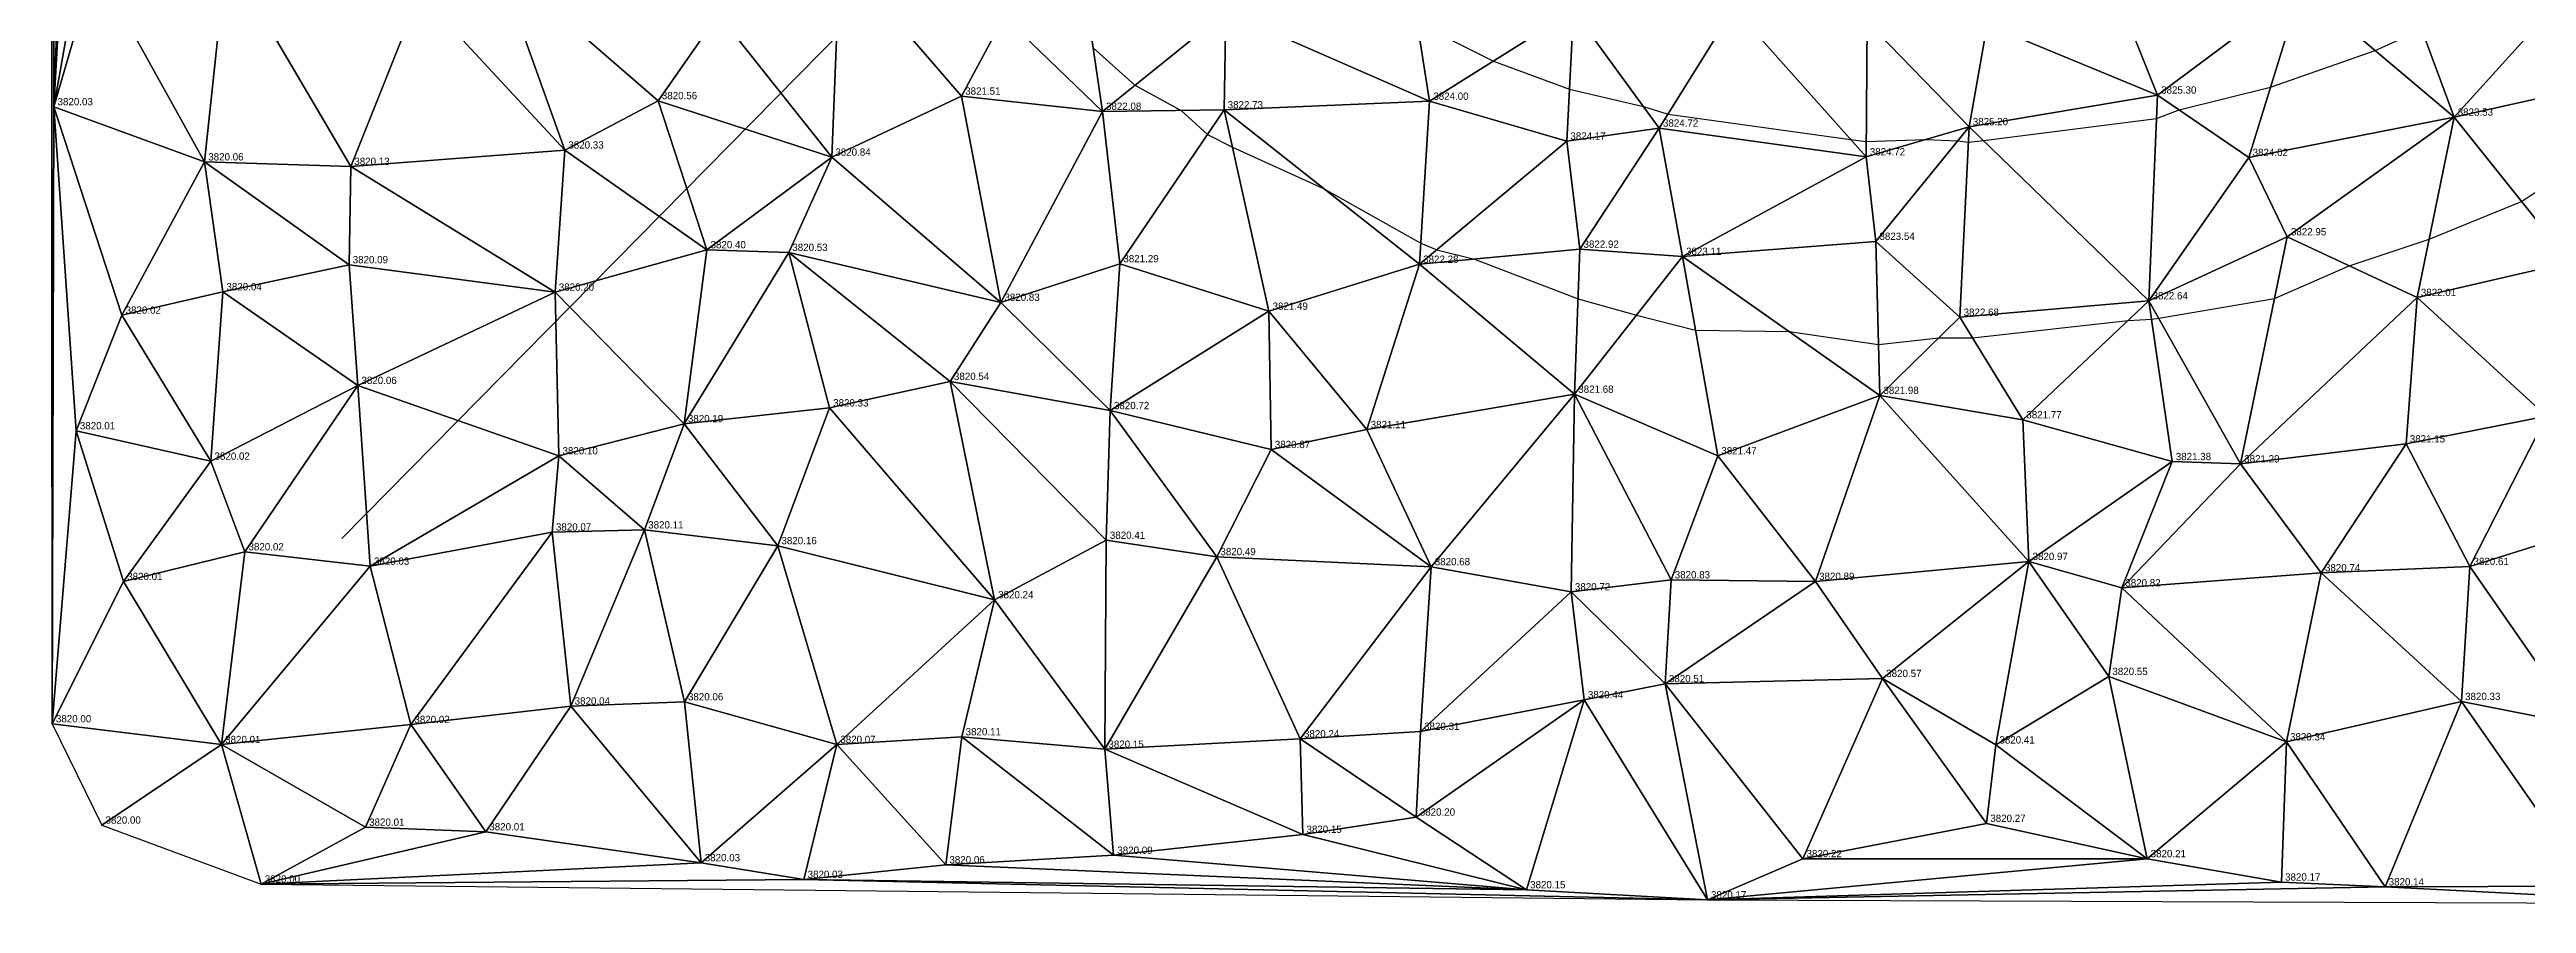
# Model space of a CAD drawing. Header units: metres. Extents: x 389994 to 390511, y 8247994 to 8248506.
# Drawn here: x 389994.3 to 390333.5, y 8247994 to 8248111 of the extents above; entities that cross this region are included whole.
import ezdxf

# ---------------------------------------------------------------- set-up
doc = ezdxf.new("R2010")
doc.units = ezdxf.units.M
for name, color, linetype in [('CURVAS_MAYORES', 30, 'Continuous'), ('CURVAS_MENORES', 33, 'Continuous'), ('EJE', 1, 'Continuous'), ('PUNTOS', 7, 'Continuous'), ('TIN', 8, 'Continuous')]:
    doc.layers.add(name, color=color, linetype=linetype)

msp = doc.modelspace()

# ---------------------------------------------------------------- linework, layer by layer
at = {"layer": 'CURVAS_MAYORES', "elevation": 3825}
msp.add_lwpolyline([(390181.64, 8248114.6), (390192.08, 8248109.42), (390202.46, 8248105.59), (390212.61, 8248103.18), (390215.97, 8248102.14), (390240.97, 8248098.67), (390243.11, 8248098.41), (390251.26, 8248098.69), (390255.62, 8248098.5), (390257.09, 8248098.32), (390259.16, 8248098.53), (390282.85, 8248101.55), (390285.94, 8248102.74), (390298.46, 8248105.85), (390312.78, 8248110.88), (390319.18, 8248113.72)], dxfattribs=at)
at = {"layer": 'CURVAS_MENORES', "elevation": 3822.5}
msp.add_lwpolyline([(390137.23, 8248111.25), (390142.97, 8248106.13), (390149.3, 8248102.66), (390152.88, 8248099.36), (390156.3, 8248097.63), (390168.77, 8248091.98), (390182.11, 8248084.46), (390184.3, 8248083.56), (390189.48, 8248082.29), (390203.64, 8248076.86), (390211.64, 8248074.62), (390219.71, 8248072.57), (390232.53, 8248072.38), (390244.78, 8248070.61), (390253.05, 8248071.51), (390257.67, 8248071.49), (390278.95, 8248073.87), (390282.17, 8248074.06), (390283.15, 8248074.2), (390299.03, 8248076.92), (390309.25, 8248081.38), (390320.19, 8248085.04), (390332.85, 8248090.17), (390341.32, 8248095.84)], dxfattribs=at)
at = {"layer": 'EJE'}
msp.add_lwpolyline([(390034.34, 8248044.04), (390250.02, 8248262.95), (390470.51, 8248445.06)], dxfattribs=at)
at = {"layer": 'PUNTOS'}
for p in [(389994.93, 8248103.16, 3820.03), (390077.68, 8248103.99, 3820.56), (390119.22, 8248104.61, 3821.51), (390155.16, 8248102.73, 3822.73), (390183.32, 8248103.91, 3824), (390282.98, 8248104.76, 3825.3), (390138.5, 8248102.53, 3822.08), (390214.77, 8248100.23, 3824.72), (390257.19, 8248100.43, 3825.2), (390323.59, 8248101.73, 3823.53), (390064.88, 8248097.23, 3820.33), (390101.44, 8248096.25, 3820.84), (390202.09, 8248098.45, 3824.17), (390243.09, 8248096.29, 3824.72), (390295.51, 8248096.21, 3824.02), (390015.57, 8248095.6, 3820.06), (390035.57, 8248094.98, 3820.13), (390084.35, 8248083.57, 3820.4), (390095.55, 8248083.2, 3820.53), (390203.89, 8248083.64, 3822.92), (390217.93, 8248082.66, 3823.11), (390244.41, 8248084.72, 3823.54), (390300.76, 8248085.34, 3822.95), (390035.35, 8248081.52, 3820.09), (390140.88, 8248081.66, 3821.29), (390181.93, 8248081.58, 3822.28), (390018.06, 8248077.82, 3820.04), (390063.57, 8248077.76, 3820.2), (390124.59, 8248076.37, 3820.83), (390281.81, 8248076.58, 3822.64), (390318.55, 8248077.03, 3822.01), (390004.25, 8248074.61, 3820.02), (390161.31, 8248075.15, 3821.49), (390255.94, 8248074.32, 3822.68), (390117.68, 8248065.54, 3820.54), (390036.55, 8248064.99, 3820.06), (390203.17, 8248063.78, 3821.68), (390244.96, 8248063.62, 3821.98), (389997.99, 8248058.78, 3820.01), (390081.25, 8248059.75, 3820.19), (390101.14, 8248061.91, 3820.33), (390139.59, 8248061.54, 3820.72), (390174.74, 8248058.94, 3821.11), (390264.53, 8248060.28, 3821.77), (390064.08, 8248055.35, 3820.1), (390161.62, 8248056.21, 3820.87), (390222.76, 8248055.36, 3821.47), (390317.03, 8248056.98, 3821.15), (390016.43, 8248054.61, 3820.02), (390284.99, 8248054.56, 3821.38), (390294.36, 8248054.24, 3821.29), (390075.81, 8248045.2, 3820.11), (390021.08, 8248042.2, 3820.02), (390063.18, 8248044.91, 3820.07), (390094.06, 8248043.04, 3820.16), (390139.03, 8248043.78, 3820.41), (390038.26, 8248040.23, 3820.03), (390154.17, 8248041.54, 3820.49), (390183.52, 8248040.16, 3820.68), (390216.38, 8248038.36, 3820.83), (390265.38, 8248040.88, 3820.97), (390305.42, 8248039.33, 3820.74), (390325.76, 8248040.19, 3820.61), (390004.47, 8248038.13, 3820.01), (390123.73, 8248035.64, 3820.24), (390202.71, 8248036.72, 3820.72), (390236.15, 8248038.15, 3820.89), (390278.08, 8248037.26, 3820.82), (390245.34, 8248024.85, 3820.57), (390276.31, 8248025.13, 3820.55), (390081.26, 8248021.66, 3820.06), (390204.49, 8248021.95, 3820.44), (390215.58, 8248024.14, 3820.51), (390324.61, 8248021.7, 3820.33), (389994.71, 8248018.65, 3820), (390043.8, 8248018.55, 3820.02), (390065.74, 8248021.08, 3820.04), (390017.88, 8248015.8, 3820.01), (390102.12, 8248015.81, 3820.07), (390119.28, 8248016.87, 3820.11), (390138.83, 8248015.16, 3820.15), (390165.61, 8248016.58, 3820.24), (390182.06, 8248017.61, 3820.31), (390260.84, 8248015.75, 3820.41), (390300.63, 8248016.17, 3820.34), (390001.5, 8248004.77, 3820), (390037.6, 8248004.48, 3820.01), (390181.47, 8248005.87, 3820.2), (390259.59, 8248005.01, 3820.27), (390054.06, 8248003.85, 3820.01), (390165.95, 8248003.51, 3820.15), (390083.56, 8247999.62, 3820.03), (390117.06, 8247999.34, 3820.06), (390140.05, 8248000.64, 3820.09), (390234.43, 8248000.18, 3820.22), (390281.55, 8248000.17, 3820.21), (390023.31, 8247996.7, 3820), (390097.64, 8247997.34, 3820.03), (390196.58, 8247995.92, 3820.15), (390221.35, 8247994.53, 3820.17), (390299.96, 8247996.97, 3820.17), (390314.14, 8247996.31, 3820.14)]:
    msp.add_point(p, dxfattribs=at)
at = {"layer": 'TIN'}
for points in [[(389994.71, 8248018.65, 3820), (389994.53, 8248277.99, 3820.17), (389994.34, 8248336.63, 3820.1)], [(389994.8, 8248261.14, 3820.18), (389994.53, 8248277.99, 3820.17), (389994.93, 8248103.16, 3820.03)], [(389994.93, 8248103.16, 3820.03), (389994.53, 8248277.99, 3820.17), (389994.71, 8248018.65, 3820)], [(389998.52, 8248201.65, 3820.18), (389994.8, 8248261.14, 3820.18), (389994.93, 8248103.16, 3820.03)], [(389999.37, 8248182.55, 3820.16), (389998.52, 8248201.65, 3820.18), (389994.93, 8248103.16, 3820.03)], [(389999.37, 8248182.55, 3820.16), (389994.93, 8248103.16, 3820.03), (390001.54, 8248140.43, 3820.09)], [(389994.93, 8248103.16, 3820.03), (390000.58, 8248122.66, 3820.07), (390001.54, 8248140.43, 3820.09)], [(390000.58, 8248122.66, 3820.07), (390015.57, 8248095.6, 3820.06), (390018.58, 8248123.97, 3820.13)], [(390015.57, 8248095.6, 3820.06), (390035.57, 8248094.98, 3820.13), (390018.58, 8248123.97, 3820.13)], [(390018.58, 8248123.97, 3820.13), (390035.57, 8248094.98, 3820.13), (390045.03, 8248118.65, 3820.29)], [(390064.88, 8248097.23, 3820.33), (390055.65, 8248123.12, 3820.45), (390045.03, 8248118.65, 3820.29)], [(390085.92, 8248115.78, 3820.9), (390055.65, 8248123.12, 3820.45), (390077.68, 8248103.99, 3820.56)], [(390055.65, 8248123.12, 3820.45), (390064.88, 8248097.23, 3820.33), (390077.68, 8248103.99, 3820.56)], [(390102.55, 8248123.9, 3821.58), (390085.92, 8248115.78, 3820.9), (390101.44, 8248096.25, 3820.84)], [(390119.22, 8248104.61, 3821.51), (390102.55, 8248123.9, 3821.58), (390101.44, 8248096.25, 3820.84)], [(390119.22, 8248104.61, 3821.51), (390125.05, 8248115.48, 3822.15), (390102.55, 8248123.9, 3821.58)], [(390125.05, 8248115.48, 3822.15), (390138.5, 8248102.53, 3822.08), (390135.1, 8248125.85, 3823.21)], [(390135.1, 8248125.85, 3823.21), (390138.5, 8248102.53, 3822.08), (390155.4, 8248116.12, 3823.68)], [(390323.59, 8248101.73, 3823.53), (390314.68, 8248125.94, 3826.5), (390302.64, 8248119.46, 3826.38)], [(390323.59, 8248101.73, 3823.53), (390344.66, 8248125, 3824.39), (390314.68, 8248125.94, 3826.5)], [(390344.66, 8248125, 3824.39), (390323.59, 8248101.73, 3823.53), (390342.65, 8248105.96, 3823.03)], [(390015.57, 8248095.6, 3820.06), (390000.58, 8248122.66, 3820.07), (389994.93, 8248103.16, 3820.03)], [(390035.57, 8248094.98, 3820.13), (390064.88, 8248097.23, 3820.33), (390045.03, 8248118.65, 3820.29)], [(390183.32, 8248103.91, 3824), (390180.9, 8248119.36, 3825.45), (390155.4, 8248116.12, 3823.68)], [(390183.32, 8248103.91, 3824), (390203, 8248116.29, 3826.25), (390180.9, 8248119.36, 3825.45)], [(390203, 8248116.29, 3826.25), (390183.32, 8248103.91, 3824), (390202.09, 8248098.45, 3824.17)], [(390203, 8248116.29, 3826.25), (390202.09, 8248098.45, 3824.17), (390214.77, 8248100.23, 3824.72)], [(390224.97, 8248116.61, 3827.11), (390203, 8248116.29, 3826.25), (390214.77, 8248100.23, 3824.72)], [(390243.09, 8248096.29, 3824.72), (390224.97, 8248116.61, 3827.11), (390214.77, 8248100.23, 3824.72)], [(390243.23, 8248114.81, 3827.17), (390224.97, 8248116.61, 3827.11), (390243.09, 8248096.29, 3824.72)], [(390259.68, 8248114.39, 3827.08), (390282.98, 8248104.76, 3825.3), (390277.77, 8248117.75, 3827.2)], [(390277.77, 8248117.75, 3827.2), (390282.98, 8248104.76, 3825.3), (390302.64, 8248119.46, 3826.38)], [(390282.98, 8248104.76, 3825.3), (390295.51, 8248096.21, 3824.02), (390302.64, 8248119.46, 3826.38)], [(390295.51, 8248096.21, 3824.02), (390323.59, 8248101.73, 3823.53), (390302.64, 8248119.46, 3826.38)], [(390085.92, 8248115.78, 3820.9), (390077.68, 8248103.99, 3820.56), (390101.44, 8248096.25, 3820.84)], [(390125.05, 8248115.48, 3822.15), (390119.22, 8248104.61, 3821.51), (390138.5, 8248102.53, 3822.08)], [(390138.5, 8248102.53, 3822.08), (390155.16, 8248102.73, 3822.73), (390155.4, 8248116.12, 3823.68)], [(390155.16, 8248102.73, 3822.73), (390183.32, 8248103.91, 3824), (390155.4, 8248116.12, 3823.68)], [(390243.23, 8248114.81, 3827.17), (390243.09, 8248096.29, 3824.72), (390257.19, 8248100.43, 3825.2)], [(390259.68, 8248114.39, 3827.08), (390243.23, 8248114.81, 3827.17), (390257.19, 8248100.43, 3825.2)], [(390282.98, 8248104.76, 3825.3), (390259.68, 8248114.39, 3827.08), (390257.19, 8248100.43, 3825.2)], [(389997.99, 8248058.78, 3820.01), (389994.93, 8248103.16, 3820.03), (389994.71, 8248018.65, 3820)], [(389997.99, 8248058.78, 3820.01), (390004.25, 8248074.61, 3820.02), (389994.93, 8248103.16, 3820.03)], [(390004.25, 8248074.61, 3820.02), (390015.57, 8248095.6, 3820.06), (389994.93, 8248103.16, 3820.03)], [(390064.88, 8248097.23, 3820.33), (390084.35, 8248083.57, 3820.4), (390077.68, 8248103.99, 3820.56)], [(390077.68, 8248103.99, 3820.56), (390084.35, 8248083.57, 3820.4), (390101.44, 8248096.25, 3820.84)], [(390124.59, 8248076.37, 3820.83), (390119.22, 8248104.61, 3821.51), (390101.44, 8248096.25, 3820.84)], [(390138.5, 8248102.53, 3822.08), (390119.22, 8248104.61, 3821.51), (390124.59, 8248076.37, 3820.83)], [(390138.5, 8248102.53, 3822.08), (390140.88, 8248081.66, 3821.29), (390155.16, 8248102.73, 3822.73)], [(390140.88, 8248081.66, 3821.29), (390161.31, 8248075.15, 3821.49), (390155.16, 8248102.73, 3822.73)], [(390181.93, 8248081.58, 3822.28), (390183.32, 8248103.91, 3824), (390155.16, 8248102.73, 3822.73)], [(390161.31, 8248075.15, 3821.49), (390181.93, 8248081.58, 3822.28), (390155.16, 8248102.73, 3822.73)], [(390183.32, 8248103.91, 3824), (390181.93, 8248081.58, 3822.28), (390202.09, 8248098.45, 3824.17)], [(390282.98, 8248104.76, 3825.3), (390257.19, 8248100.43, 3825.2), (390281.81, 8248076.58, 3822.64)], [(390295.51, 8248096.21, 3824.02), (390282.98, 8248104.76, 3825.3), (390281.81, 8248076.58, 3822.64)], [(390323.59, 8248101.73, 3823.53), (390339.48, 8248081.89, 3821.76), (390342.65, 8248105.96, 3823.03)], [(390138.5, 8248102.53, 3822.08), (390124.59, 8248076.37, 3820.83), (390140.88, 8248081.66, 3821.29)], [(390202.09, 8248098.45, 3824.17), (390203.89, 8248083.64, 3822.92), (390214.77, 8248100.23, 3824.72)], [(390203.89, 8248083.64, 3822.92), (390217.93, 8248082.66, 3823.11), (390214.77, 8248100.23, 3824.72)], [(390217.93, 8248082.66, 3823.11), (390243.09, 8248096.29, 3824.72), (390214.77, 8248100.23, 3824.72)], [(390257.19, 8248100.43, 3825.2), (390243.09, 8248096.29, 3824.72), (390244.41, 8248084.72, 3823.54)], [(390257.19, 8248100.43, 3825.2), (390244.41, 8248084.72, 3823.54), (390255.94, 8248074.32, 3822.68)], [(390281.81, 8248076.58, 3822.64), (390257.19, 8248100.43, 3825.2), (390255.94, 8248074.32, 3822.68)], [(390323.59, 8248101.73, 3823.53), (390295.51, 8248096.21, 3824.02), (390300.76, 8248085.34, 3822.95)], [(390318.55, 8248077.03, 3822.01), (390323.59, 8248101.73, 3823.53), (390300.76, 8248085.34, 3822.95)], [(390323.59, 8248101.73, 3823.53), (390318.55, 8248077.03, 3822.01), (390339.48, 8248081.89, 3821.76)], [(390064.88, 8248097.23, 3820.33), (390035.57, 8248094.98, 3820.13), (390063.57, 8248077.76, 3820.2)], [(390084.35, 8248083.57, 3820.4), (390064.88, 8248097.23, 3820.33), (390063.57, 8248077.76, 3820.2)], [(390084.35, 8248083.57, 3820.4), (390095.55, 8248083.2, 3820.53), (390101.44, 8248096.25, 3820.84)], [(390095.55, 8248083.2, 3820.53), (390124.59, 8248076.37, 3820.83), (390101.44, 8248096.25, 3820.84)], [(390181.93, 8248081.58, 3822.28), (390203.89, 8248083.64, 3822.92), (390202.09, 8248098.45, 3824.17)], [(390243.09, 8248096.29, 3824.72), (390217.93, 8248082.66, 3823.11), (390244.41, 8248084.72, 3823.54)], [(390295.51, 8248096.21, 3824.02), (390281.81, 8248076.58, 3822.64), (390300.76, 8248085.34, 3822.95)], [(390015.57, 8248095.6, 3820.06), (390004.25, 8248074.61, 3820.02), (390018.06, 8248077.82, 3820.04)], [(390035.57, 8248094.98, 3820.13), (390015.57, 8248095.6, 3820.06), (390035.35, 8248081.52, 3820.09)], [(390015.57, 8248095.6, 3820.06), (390018.06, 8248077.82, 3820.04), (390035.35, 8248081.52, 3820.09)], [(390035.57, 8248094.98, 3820.13), (390035.35, 8248081.52, 3820.09), (390063.57, 8248077.76, 3820.2)], [(390084.35, 8248083.57, 3820.4), (390063.57, 8248077.76, 3820.2), (390081.25, 8248059.75, 3820.19)], [(390095.55, 8248083.2, 3820.53), (390084.35, 8248083.57, 3820.4), (390081.25, 8248059.75, 3820.19)], [(390101.14, 8248061.91, 3820.33), (390095.55, 8248083.2, 3820.53), (390081.25, 8248059.75, 3820.19)], [(390117.68, 8248065.54, 3820.54), (390095.55, 8248083.2, 3820.53), (390101.14, 8248061.91, 3820.33)], [(390117.68, 8248065.54, 3820.54), (390124.59, 8248076.37, 3820.83), (390095.55, 8248083.2, 3820.53)], [(390203.89, 8248083.64, 3822.92), (390181.93, 8248081.58, 3822.28), (390203.17, 8248063.78, 3821.68)], [(390217.93, 8248082.66, 3823.11), (390203.89, 8248083.64, 3822.92), (390203.17, 8248063.78, 3821.68)], [(390222.76, 8248055.36, 3821.47), (390217.93, 8248082.66, 3823.11), (390203.17, 8248063.78, 3821.68)], [(390217.93, 8248082.66, 3823.11), (390244.96, 8248063.62, 3821.98), (390244.41, 8248084.72, 3823.54)], [(390217.93, 8248082.66, 3823.11), (390222.76, 8248055.36, 3821.47), (390244.96, 8248063.62, 3821.98)], [(390244.41, 8248084.72, 3823.54), (390244.96, 8248063.62, 3821.98), (390255.94, 8248074.32, 3822.68)], [(390281.81, 8248076.58, 3822.64), (390294.36, 8248054.24, 3821.29), (390300.76, 8248085.34, 3822.95)], [(390294.36, 8248054.24, 3821.29), (390318.55, 8248077.03, 3822.01), (390300.76, 8248085.34, 3822.95)], [(390018.06, 8248077.82, 3820.04), (390036.55, 8248064.99, 3820.06), (390035.35, 8248081.52, 3820.09)], [(390035.35, 8248081.52, 3820.09), (390036.55, 8248064.99, 3820.06), (390063.57, 8248077.76, 3820.2)], [(390140.88, 8248081.66, 3821.29), (390124.59, 8248076.37, 3820.83), (390139.59, 8248061.54, 3820.72)], [(390161.31, 8248075.15, 3821.49), (390140.88, 8248081.66, 3821.29), (390139.59, 8248061.54, 3820.72)], [(390161.31, 8248075.15, 3821.49), (390174.74, 8248058.94, 3821.11), (390181.93, 8248081.58, 3822.28)], [(390181.93, 8248081.58, 3822.28), (390174.74, 8248058.94, 3821.11), (390203.17, 8248063.78, 3821.68)], [(390318.55, 8248077.03, 3822.01), (390336.25, 8248060.8, 3821.02), (390339.48, 8248081.89, 3821.76)], [(390018.06, 8248077.82, 3820.04), (390004.25, 8248074.61, 3820.02), (390016.43, 8248054.61, 3820.02)], [(390036.55, 8248064.99, 3820.06), (390018.06, 8248077.82, 3820.04), (390016.43, 8248054.61, 3820.02)], [(390063.57, 8248077.76, 3820.2), (390036.55, 8248064.99, 3820.06), (390064.08, 8248055.35, 3820.1)], [(390081.25, 8248059.75, 3820.19), (390063.57, 8248077.76, 3820.2), (390064.08, 8248055.35, 3820.1)], [(390124.59, 8248076.37, 3820.83), (390117.68, 8248065.54, 3820.54), (390139.59, 8248061.54, 3820.72)], [(390264.53, 8248060.28, 3821.77), (390281.81, 8248076.58, 3822.64), (390255.94, 8248074.32, 3822.68)], [(390281.81, 8248076.58, 3822.64), (390264.53, 8248060.28, 3821.77), (390284.99, 8248054.56, 3821.38)], [(390294.36, 8248054.24, 3821.29), (390281.81, 8248076.58, 3822.64), (390284.99, 8248054.56, 3821.38)], [(390317.03, 8248056.98, 3821.15), (390318.55, 8248077.03, 3822.01), (390294.36, 8248054.24, 3821.29)], [(390336.25, 8248060.8, 3821.02), (390318.55, 8248077.03, 3822.01), (390317.03, 8248056.98, 3821.15)], [(390004.25, 8248074.61, 3820.02), (389997.99, 8248058.78, 3820.01), (390016.43, 8248054.61, 3820.02)], [(390161.62, 8248056.21, 3820.87), (390161.31, 8248075.15, 3821.49), (390139.59, 8248061.54, 3820.72)], [(390161.31, 8248075.15, 3821.49), (390161.62, 8248056.21, 3820.87), (390174.74, 8248058.94, 3821.11)], [(390244.96, 8248063.62, 3821.98), (390264.53, 8248060.28, 3821.77), (390255.94, 8248074.32, 3822.68)], [(390123.73, 8248035.64, 3820.24), (390117.68, 8248065.54, 3820.54), (390101.14, 8248061.91, 3820.33)], [(390117.68, 8248065.54, 3820.54), (390139.03, 8248043.78, 3820.41), (390139.59, 8248061.54, 3820.72)], [(390139.03, 8248043.78, 3820.41), (390117.68, 8248065.54, 3820.54), (390123.73, 8248035.64, 3820.24)], [(390021.08, 8248042.2, 3820.02), (390036.55, 8248064.99, 3820.06), (390016.43, 8248054.61, 3820.02)], [(390036.55, 8248064.99, 3820.06), (390021.08, 8248042.2, 3820.02), (390038.26, 8248040.23, 3820.03)], [(390036.55, 8248064.99, 3820.06), (390038.26, 8248040.23, 3820.03), (390064.08, 8248055.35, 3820.1)], [(390203.17, 8248063.78, 3821.68), (390174.74, 8248058.94, 3821.11), (390183.52, 8248040.16, 3820.68)], [(390202.71, 8248036.72, 3820.72), (390203.17, 8248063.78, 3821.68), (390183.52, 8248040.16, 3820.68)], [(390202.71, 8248036.72, 3820.72), (390216.38, 8248038.36, 3820.83), (390203.17, 8248063.78, 3821.68)], [(390216.38, 8248038.36, 3820.83), (390222.76, 8248055.36, 3821.47), (390203.17, 8248063.78, 3821.68)], [(390244.96, 8248063.62, 3821.98), (390222.76, 8248055.36, 3821.47), (390236.15, 8248038.15, 3820.89)], [(390265.38, 8248040.88, 3820.97), (390244.96, 8248063.62, 3821.98), (390236.15, 8248038.15, 3820.89)], [(390264.53, 8248060.28, 3821.77), (390244.96, 8248063.62, 3821.98), (390265.38, 8248040.88, 3820.97)], [(390004.47, 8248038.13, 3820.01), (389997.99, 8248058.78, 3820.01), (389994.71, 8248018.65, 3820)], [(389997.99, 8248058.78, 3820.01), (390004.47, 8248038.13, 3820.01), (390016.43, 8248054.61, 3820.02)], [(390075.81, 8248045.2, 3820.11), (390081.25, 8248059.75, 3820.19), (390064.08, 8248055.35, 3820.1)], [(390081.25, 8248059.75, 3820.19), (390075.81, 8248045.2, 3820.11), (390094.06, 8248043.04, 3820.16)], [(390101.14, 8248061.91, 3820.33), (390081.25, 8248059.75, 3820.19), (390094.06, 8248043.04, 3820.16)], [(390123.73, 8248035.64, 3820.24), (390101.14, 8248061.91, 3820.33), (390094.06, 8248043.04, 3820.16)], [(390139.03, 8248043.78, 3820.41), (390154.17, 8248041.54, 3820.49), (390139.59, 8248061.54, 3820.72)], [(390154.17, 8248041.54, 3820.49), (390161.62, 8248056.21, 3820.87), (390139.59, 8248061.54, 3820.72)], [(390174.74, 8248058.94, 3821.11), (390161.62, 8248056.21, 3820.87), (390183.52, 8248040.16, 3820.68)], [(390284.99, 8248054.56, 3821.38), (390264.53, 8248060.28, 3821.77), (390265.38, 8248040.88, 3820.97)], [(390336.25, 8248060.8, 3821.02), (390317.03, 8248056.98, 3821.15), (390325.76, 8248040.19, 3820.61)], [(390340.25, 8248044.76, 3820.59), (390336.25, 8248060.8, 3821.02), (390325.76, 8248040.19, 3820.61)], [(390038.26, 8248040.23, 3820.03), (390063.18, 8248044.91, 3820.07), (390064.08, 8248055.35, 3820.1)], [(390063.18, 8248044.91, 3820.07), (390075.81, 8248045.2, 3820.11), (390064.08, 8248055.35, 3820.1)], [(390161.62, 8248056.21, 3820.87), (390154.17, 8248041.54, 3820.49), (390183.52, 8248040.16, 3820.68)], [(390222.76, 8248055.36, 3821.47), (390216.38, 8248038.36, 3820.83), (390236.15, 8248038.15, 3820.89)], [(390317.03, 8248056.98, 3821.15), (390294.36, 8248054.24, 3821.29), (390305.42, 8248039.33, 3820.74)], [(390325.76, 8248040.19, 3820.61), (390317.03, 8248056.98, 3821.15), (390305.42, 8248039.33, 3820.74)], [(390004.47, 8248038.13, 3820.01), (390021.08, 8248042.2, 3820.02), (390016.43, 8248054.61, 3820.02)], [(390284.99, 8248054.56, 3821.38), (390265.38, 8248040.88, 3820.97), (390278.08, 8248037.26, 3820.82)], [(390294.36, 8248054.24, 3821.29), (390284.99, 8248054.56, 3821.38), (390278.08, 8248037.26, 3820.82)], [(390305.42, 8248039.33, 3820.74), (390294.36, 8248054.24, 3821.29), (390278.08, 8248037.26, 3820.82)], [(390065.74, 8248021.08, 3820.04), (390075.81, 8248045.2, 3820.11), (390063.18, 8248044.91, 3820.07)], [(390065.74, 8248021.08, 3820.04), (390081.26, 8248021.66, 3820.06), (390075.81, 8248045.2, 3820.11)], [(390075.81, 8248045.2, 3820.11), (390081.26, 8248021.66, 3820.06), (390094.06, 8248043.04, 3820.16)], [(390021.08, 8248042.2, 3820.02), (390004.47, 8248038.13, 3820.01), (390017.88, 8248015.8, 3820.01)], [(390038.26, 8248040.23, 3820.03), (390021.08, 8248042.2, 3820.02), (390017.88, 8248015.8, 3820.01)], [(390038.26, 8248040.23, 3820.03), (390043.8, 8248018.55, 3820.02), (390063.18, 8248044.91, 3820.07)], [(390043.8, 8248018.55, 3820.02), (390065.74, 8248021.08, 3820.04), (390063.18, 8248044.91, 3820.07)], [(390081.26, 8248021.66, 3820.06), (390102.12, 8248015.81, 3820.07), (390094.06, 8248043.04, 3820.16)], [(390102.12, 8248015.81, 3820.07), (390123.73, 8248035.64, 3820.24), (390094.06, 8248043.04, 3820.16)], [(390138.83, 8248015.16, 3820.15), (390139.03, 8248043.78, 3820.41), (390123.73, 8248035.64, 3820.24)], [(390139.03, 8248043.78, 3820.41), (390138.83, 8248015.16, 3820.15), (390154.17, 8248041.54, 3820.49)], [(390340.25, 8248044.76, 3820.59), (390325.76, 8248040.19, 3820.61), (390340.84, 8248018.52, 3820.24)], [(390043.8, 8248018.55, 3820.02), (390038.26, 8248040.23, 3820.03), (390017.88, 8248015.8, 3820.01)], [(390138.83, 8248015.16, 3820.15), (390165.61, 8248016.58, 3820.24), (390154.17, 8248041.54, 3820.49)], [(390154.17, 8248041.54, 3820.49), (390165.61, 8248016.58, 3820.24), (390183.52, 8248040.16, 3820.68)], [(390165.61, 8248016.58, 3820.24), (390182.06, 8248017.61, 3820.31), (390183.52, 8248040.16, 3820.68)], [(390182.06, 8248017.61, 3820.31), (390202.71, 8248036.72, 3820.72), (390183.52, 8248040.16, 3820.68)], [(390216.38, 8248038.36, 3820.83), (390202.71, 8248036.72, 3820.72), (390215.58, 8248024.14, 3820.51)], [(390216.38, 8248038.36, 3820.83), (390215.58, 8248024.14, 3820.51), (390236.15, 8248038.15, 3820.89)], [(390245.34, 8248024.85, 3820.57), (390265.38, 8248040.88, 3820.97), (390236.15, 8248038.15, 3820.89)], [(390245.34, 8248024.85, 3820.57), (390260.84, 8248015.75, 3820.41), (390265.38, 8248040.88, 3820.97)], [(390260.84, 8248015.75, 3820.41), (390276.31, 8248025.13, 3820.55), (390265.38, 8248040.88, 3820.97)], [(390265.38, 8248040.88, 3820.97), (390276.31, 8248025.13, 3820.55), (390278.08, 8248037.26, 3820.82)], [(390300.63, 8248016.17, 3820.34), (390305.42, 8248039.33, 3820.74), (390278.08, 8248037.26, 3820.82)], [(390324.61, 8248021.7, 3820.33), (390305.42, 8248039.33, 3820.74), (390300.63, 8248016.17, 3820.34)], [(390325.76, 8248040.19, 3820.61), (390305.42, 8248039.33, 3820.74), (390324.61, 8248021.7, 3820.33)], [(390325.76, 8248040.19, 3820.61), (390324.61, 8248021.7, 3820.33), (390340.84, 8248018.52, 3820.24)], [(390017.88, 8248015.8, 3820.01), (390004.47, 8248038.13, 3820.01), (389994.71, 8248018.65, 3820)], [(390102.12, 8248015.81, 3820.07), (390119.28, 8248016.87, 3820.11), (390123.73, 8248035.64, 3820.24)], [(390119.28, 8248016.87, 3820.11), (390138.83, 8248015.16, 3820.15), (390123.73, 8248035.64, 3820.24)], [(390202.71, 8248036.72, 3820.72), (390182.06, 8248017.61, 3820.31), (390204.49, 8248021.95, 3820.44)], [(390215.58, 8248024.14, 3820.51), (390202.71, 8248036.72, 3820.72), (390204.49, 8248021.95, 3820.44)], [(390215.58, 8248024.14, 3820.51), (390245.34, 8248024.85, 3820.57), (390236.15, 8248038.15, 3820.89)], [(390276.31, 8248025.13, 3820.55), (390300.63, 8248016.17, 3820.34), (390278.08, 8248037.26, 3820.82)], [(390245.34, 8248024.85, 3820.57), (390215.58, 8248024.14, 3820.51), (390234.43, 8248000.18, 3820.22)], [(390259.59, 8248005.01, 3820.27), (390245.34, 8248024.85, 3820.57), (390234.43, 8248000.18, 3820.22)], [(390245.34, 8248024.85, 3820.57), (390259.59, 8248005.01, 3820.27), (390260.84, 8248015.75, 3820.41)], [(390276.31, 8248025.13, 3820.55), (390260.84, 8248015.75, 3820.41), (390281.55, 8248000.17, 3820.21)], [(390300.63, 8248016.17, 3820.34), (390276.31, 8248025.13, 3820.55), (390281.55, 8248000.17, 3820.21)], [(390065.74, 8248021.08, 3820.04), (390083.56, 8247999.62, 3820.03), (390081.26, 8248021.66, 3820.06)], [(390083.56, 8247999.62, 3820.03), (390102.12, 8248015.81, 3820.07), (390081.26, 8248021.66, 3820.06)], [(390204.49, 8248021.95, 3820.44), (390181.47, 8248005.87, 3820.2), (390196.58, 8247995.92, 3820.15)], [(390182.06, 8248017.61, 3820.31), (390181.47, 8248005.87, 3820.2), (390204.49, 8248021.95, 3820.44)], [(390221.35, 8247994.53, 3820.17), (390204.49, 8248021.95, 3820.44), (390196.58, 8247995.92, 3820.15)], [(390221.35, 8247994.53, 3820.17), (390215.58, 8248024.14, 3820.51), (390204.49, 8248021.95, 3820.44)], [(390215.58, 8248024.14, 3820.51), (390221.35, 8247994.53, 3820.17), (390234.43, 8248000.18, 3820.22)], [(390324.61, 8248021.7, 3820.33), (390300.63, 8248016.17, 3820.34), (390314.14, 8247996.31, 3820.14)], [(390342.3, 8247996.41, 3820.1), (390324.61, 8248021.7, 3820.33), (390314.14, 8247996.31, 3820.14)], [(390324.61, 8248021.7, 3820.33), (390342.3, 8247996.41, 3820.1), (390340.84, 8248018.52, 3820.24)], [(390017.88, 8248015.8, 3820.01), (389994.71, 8248018.65, 3820), (390001.5, 8248004.77, 3820)], [(390037.6, 8248004.48, 3820.01), (390043.8, 8248018.55, 3820.02), (390017.88, 8248015.8, 3820.01)], [(390043.8, 8248018.55, 3820.02), (390037.6, 8248004.48, 3820.01), (390054.06, 8248003.85, 3820.01)], [(390065.74, 8248021.08, 3820.04), (390043.8, 8248018.55, 3820.02), (390054.06, 8248003.85, 3820.01)], [(390083.56, 8247999.62, 3820.03), (390065.74, 8248021.08, 3820.04), (390054.06, 8248003.85, 3820.01)], [(390023.31, 8247996.7, 3820), (390017.88, 8248015.8, 3820.01), (390001.5, 8248004.77, 3820)], [(390037.6, 8248004.48, 3820.01), (390017.88, 8248015.8, 3820.01), (390023.31, 8247996.7, 3820)], [(390102.12, 8248015.81, 3820.07), (390083.56, 8247999.62, 3820.03), (390097.64, 8247997.34, 3820.03)], [(390117.06, 8247999.34, 3820.06), (390102.12, 8248015.81, 3820.07), (390097.64, 8247997.34, 3820.03)], [(390102.12, 8248015.81, 3820.07), (390117.06, 8247999.34, 3820.06), (390119.28, 8248016.87, 3820.11)], [(390119.28, 8248016.87, 3820.11), (390117.06, 8247999.34, 3820.06), (390140.05, 8248000.64, 3820.09)], [(390138.83, 8248015.16, 3820.15), (390119.28, 8248016.87, 3820.11), (390140.05, 8248000.64, 3820.09)], [(390165.95, 8248003.51, 3820.15), (390165.61, 8248016.58, 3820.24), (390138.83, 8248015.16, 3820.15)], [(390165.95, 8248003.51, 3820.15), (390138.83, 8248015.16, 3820.15), (390140.05, 8248000.64, 3820.09)], [(390182.06, 8248017.61, 3820.31), (390165.61, 8248016.58, 3820.24), (390181.47, 8248005.87, 3820.2)], [(390165.61, 8248016.58, 3820.24), (390165.95, 8248003.51, 3820.15), (390181.47, 8248005.87, 3820.2)], [(390260.84, 8248015.75, 3820.41), (390259.59, 8248005.01, 3820.27), (390281.55, 8248000.17, 3820.21)], [(390299.96, 8247996.97, 3820.17), (390300.63, 8248016.17, 3820.34), (390281.55, 8248000.17, 3820.21)], [(390314.14, 8247996.31, 3820.14), (390300.63, 8248016.17, 3820.34), (390299.96, 8247996.97, 3820.17)], [(390054.06, 8248003.85, 3820.01), (390037.6, 8248004.48, 3820.01), (390023.31, 8247996.7, 3820)], [(390181.47, 8248005.87, 3820.2), (390165.95, 8248003.51, 3820.15), (390196.58, 8247995.92, 3820.15)], [(390259.59, 8248005.01, 3820.27), (390234.43, 8248000.18, 3820.22), (390281.55, 8248000.17, 3820.21)], [(390083.56, 8247999.62, 3820.03), (390054.06, 8248003.85, 3820.01), (390023.31, 8247996.7, 3820)], [(390165.95, 8248003.51, 3820.15), (390140.05, 8248000.64, 3820.09), (390196.58, 8247995.92, 3820.15)], [(390097.64, 8247997.34, 3820.03), (390083.56, 8247999.62, 3820.03), (390023.31, 8247996.7, 3820)], [(390117.06, 8247999.34, 3820.06), (390097.64, 8247997.34, 3820.03), (390196.58, 8247995.92, 3820.15)], [(390140.05, 8248000.64, 3820.09), (390117.06, 8247999.34, 3820.06), (390196.58, 8247995.92, 3820.15)], [(390234.43, 8248000.18, 3820.22), (390221.35, 8247994.53, 3820.17), (390281.55, 8248000.17, 3820.21)], [(390221.35, 8247994.53, 3820.17), (390299.96, 8247996.97, 3820.17), (390281.55, 8248000.17, 3820.21)], [(390221.35, 8247994.53, 3820.17), (390097.64, 8247997.34, 3820.03), (390023.31, 8247996.7, 3820)], [(390097.64, 8247997.34, 3820.03), (390221.35, 8247994.53, 3820.17), (390196.58, 8247995.92, 3820.15)], [(390221.35, 8247994.53, 3820.17), (390314.14, 8247996.31, 3820.14), (390299.96, 8247996.97, 3820.17)], [(390314.14, 8247996.31, 3820.14), (390221.35, 8247994.53, 3820.17), (390358.43, 8247994.04, 3820.07)], [(390342.3, 8247996.41, 3820.1), (390314.14, 8247996.31, 3820.14), (390358.43, 8247994.04, 3820.07)]]:
    msp.add_3dface(points, dxfattribs=at)

# ---------------------------------------------------------------- texts
at = {"layer": 'PUNTOS'}
for s, p in [('3820.03', (389995.43, 8248103.36)), ('3820.56', (390078.18, 8248104.19)), ('3821.51', (390119.72, 8248104.81)), ('3822.08', (390139, 8248102.73)), ('3822.73', (390155.66, 8248102.93)), ('3824.00', (390183.82, 8248104.11)), ('3825.30', (390283.48, 8248104.96)), ('3823.53', (390324.09, 8248101.93)), ('3824.17', (390202.59, 8248098.65)), ('3824.72', (390215.27, 8248100.43)), ('3825.20', (390257.69, 8248100.63)), ('3820.06', (390016.07, 8248095.8)), ('3820.13', (390036.07, 8248095.18)), ('3820.33', (390065.38, 8248097.43)), ('3820.84', (390101.94, 8248096.45)), ('3824.72', (390243.59, 8248096.49)), ('3824.02', (390296.01, 8248096.41)), ('3823.54', (390244.91, 8248084.92)), ('3822.95', (390301.26, 8248085.54)), ('3820.09', (390035.85, 8248081.72)), ('3820.40', (390084.85, 8248083.77)), ('3820.53', (390096.05, 8248083.4)), ('3821.29', (390141.38, 8248081.86)), ('3822.28', (390182.43, 8248081.78)), ('3822.92', (390204.39, 8248083.84)), ('3823.11', (390218.43, 8248082.86)), ('3820.04', (390018.56, 8248078.02)), ('3820.20', (390064.07, 8248077.96)), ('3820.02', (390004.75, 8248074.81)), ('3820.83', (390125.09, 8248076.57)), ('3821.49', (390161.81, 8248075.35)), ('3822.68', (390256.44, 8248074.52)), ('3822.64', (390282.31, 8248076.78)), ('3822.01', (390319.05, 8248077.23)), ('3820.06', (390037.05, 8248065.19)), ('3820.54', (390118.18, 8248065.74)), ('3820.33', (390101.64, 8248062.11)), ('3820.72', (390140.09, 8248061.74)), ('3821.68', (390203.67, 8248063.98)), ('3821.98', (390245.46, 8248063.82)), ('3820.01', (389998.49, 8248058.98)), ('3820.19', (390081.75, 8248059.95)), ('3821.11', (390175.24, 8248059.14)), ('3821.77', (390265.03, 8248060.48)), ('3820.02', (390016.93, 8248054.81)), ('3820.10', (390064.58, 8248055.55)), ('3820.87', (390162.12, 8248056.41)), ('3821.47', (390223.26, 8248055.56)), ('3821.38', (390285.49, 8248054.76)), ('3821.29', (390294.86, 8248054.44)), ('3821.15', (390317.53, 8248057.18)), ('3820.07', (390063.68, 8248045.11)), ('3820.11', (390076.31, 8248045.4)), ('3820.02', (390021.58, 8248042.4)), ('3820.16', (390094.56, 8248043.24)), ('3820.41', (390139.53, 8248043.98)), ('3820.49', (390154.67, 8248041.74)), ('3820.97', (390265.88, 8248041.08)), ('3820.01', (390004.97, 8248038.33)), ('3820.03', (390038.76, 8248040.43)), ('3820.68', (390184.02, 8248040.36)), ('3820.83', (390216.88, 8248038.56)), ('3820.89', (390236.65, 8248038.35)), ('3820.82', (390278.58, 8248037.46)), ('3820.74', (390305.92, 8248039.53)), ('3820.61', (390326.26, 8248040.39)), ('3820.24', (390124.23, 8248035.84)), ('3820.72', (390203.21, 8248036.92)), ('3820.51', (390216.08, 8248024.34)), ('3820.57', (390245.84, 8248025.05)), ('3820.55', (390276.81, 8248025.33)), ('3820.04', (390066.24, 8248021.28)), ('3820.06', (390081.76, 8248021.86)), ('3820.44', (390204.99, 8248022.15)), ('3820.33', (390325.11, 8248021.9)), ('3820.00', (389995.21, 8248018.85)), ('3820.02', (390044.3, 8248018.75)), ('3820.11', (390119.78, 8248017.07)), ('3820.31', (390182.56, 8248017.81)), ('3820.01', (390018.38, 8248016)), ('3820.07', (390102.62, 8248016.01)), ('3820.15', (390139.33, 8248015.36)), ('3820.24', (390166.11, 8248016.78)), ('3820.41', (390261.34, 8248015.95)), ('3820.34', (390301.13, 8248016.37)), ('3820.00', (390002, 8248004.97)), ('3820.01', (390038.1, 8248004.68)), ('3820.01', (390054.56, 8248004.05)), ('3820.15', (390166.45, 8248003.71)), ('3820.20', (390181.97, 8248006.07)), ('3820.27', (390260.09, 8248005.21)), ('3820.09', (390140.55, 8248000.84)), ('3820.22', (390234.93, 8248000.38)), ('3820.21', (390282.05, 8248000.37)), ('3820.00', (390023.81, 8247996.9)), ('3820.03', (390084.06, 8247999.82)), ('3820.03', (390098.14, 8247997.54)), ('3820.06', (390117.56, 8247999.54)), ('3820.17', (390300.46, 8247997.17)), ('3820.15', (390197.08, 8247996.12)), ('3820.17', (390221.85, 8247994.73)), ('3820.14', (390314.64, 8247996.51))]:
    msp.add_text(s, height=1, dxfattribs=at).set_placement(p)

doc.saveas('drawing.dxf')
